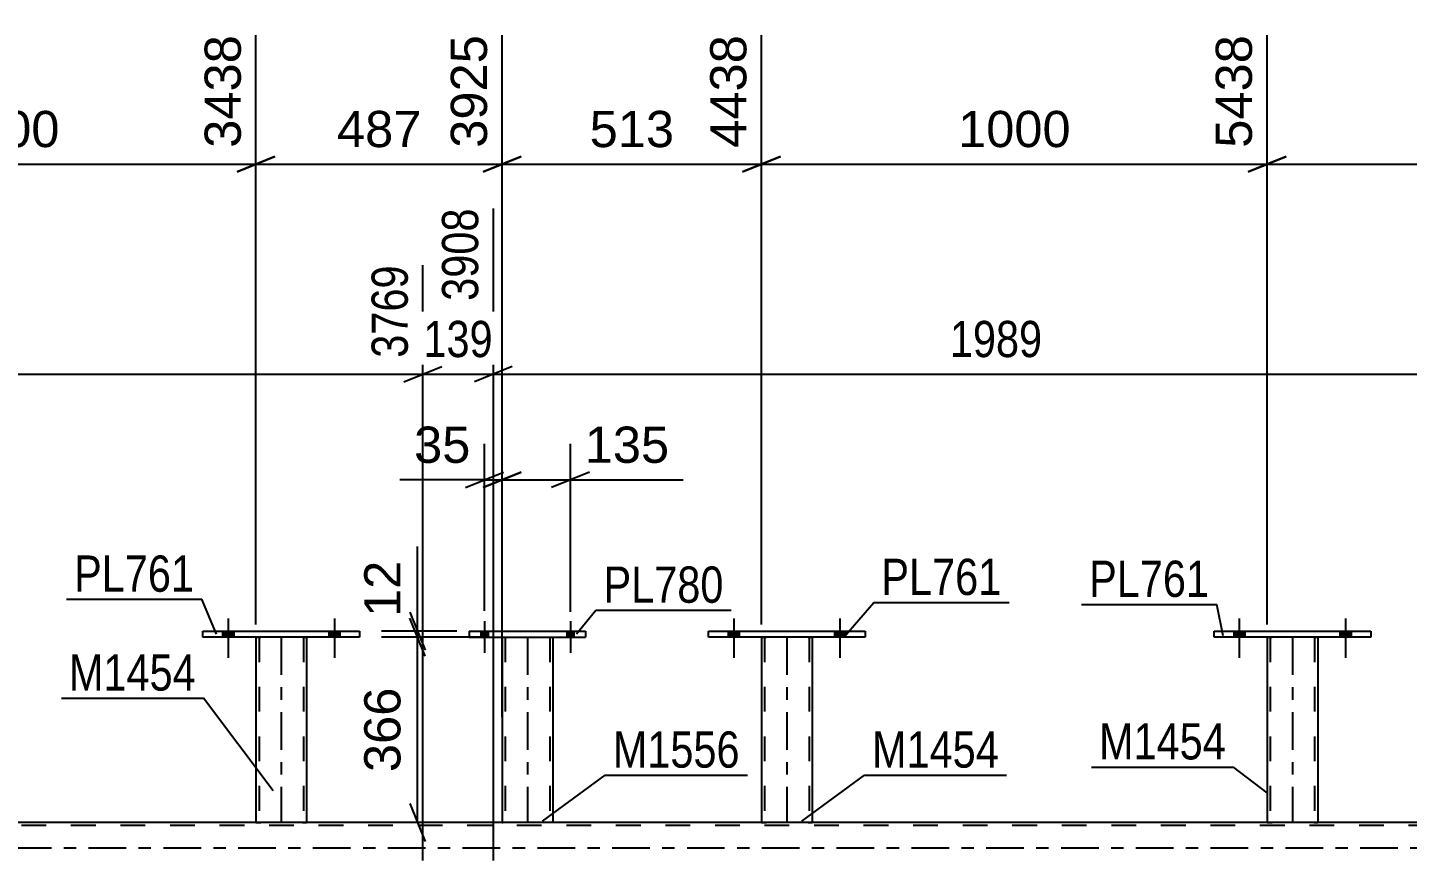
# Model space of a CAD drawing. Header units: millimetres. Extents: x 0 to 3377, y 0 to 1913.
# Drawn here: x 165.9 to 275, y 414.5 to 480.3 of the extents above; entities that cross this region are included whole.
import ezdxf

# ---------------------------------------------------------------- set-up
doc = ezdxf.new("R2010")
doc.units = ezdxf.units.MM
doc.linetypes.add('DXK_LINE_DOT2', pattern=[3.9198, 1.9599, -1.9599])
doc.linetypes.add('DXK_LINE_DOT3', pattern=[5.9187, 2.979, -0.9799, 0.9799, -0.9799])
doc.styles.add('Arial', font='ARIAL.TTF', dxfattribs={"height": 0.2})
doc.styles.add('Arial Narrow', font='ARIALN.TTF', dxfattribs={"height": 0.2})

# ---------------------------------------------------------------- blocks, each defined once
blk = doc.blocks.new('Bolt-203723820-2972 - 2969')
at = {"linetype": 'Continuous'}
for points in [[(201.75, 432.15), (202.31, 432.15), (202.31, 432.63), (201.75, 432.63)], [(201.75, 432.15), (202.31, 432.15), (202.31, 432.63), (201.75, 432.63)], [(208.55, 432.15), (209.11, 432.15), (209.11, 432.63), (208.55, 432.63)], [(208.55, 432.15), (209.11, 432.15), (209.11, 432.63), (208.55, 432.63)]]:
    blk.add_hatch(color=1, dxfattribs=at).paths.add_polyline_path(points)
at = {"color": 1, "linetype": 'Continuous'}
for p, q in [((202.03, 433.43), (202.03, 430.91)), ((202.03, 433.43), (202.03, 430.91)), ((208.83, 433.43), (208.83, 430.91)), ((208.83, 433.43), (208.83, 430.91)), ((201.75, 432.63), (201.75, 432.15)), ((201.75, 432.63), (201.75, 432.15)), ((202.31, 432.63), (202.31, 432.15)), ((202.31, 432.63), (202.31, 432.15)), ((208.55, 432.63), (208.55, 432.15)), ((208.55, 432.63), (208.55, 432.15)), ((209.11, 432.63), (209.11, 432.15)), ((209.11, 432.63), (209.11, 432.15))]:
    blk.add_line(p, q, dxfattribs=at)
blk = doc.blocks.new('Bolt-203723820-3089 - 2969')
at = {"linetype": 'Continuous'}
for points in [[(261.31, 432.15), (262.19, 432.15), (262.19, 432.63), (261.31, 432.63)], [(269.71, 432.15), (270.59, 432.15), (270.59, 432.63), (269.71, 432.63)]]:
    blk.add_hatch(color=1, dxfattribs=at).paths.add_polyline_path(points)
at = {"color": 1, "linetype": 'Continuous'}
for p, q in [((261.75, 433.63), (261.75, 430.51)), ((270.15, 433.63), (270.15, 430.51)), ((261.31, 432.63), (261.31, 432.15)), ((262.19, 432.63), (262.19, 432.15)), ((269.71, 432.63), (269.71, 432.15)), ((270.59, 432.63), (270.59, 432.15))]:
    blk.add_line(p, q, dxfattribs=at)
blk = doc.blocks.new('Part-203723820-2977 - 2969')
at = {"color": 2, "linetype": 'Continuous'}
for p, q in [((200.83, 432.63), (200.83, 432.15)), ((200.83, 432.63), (210.03, 432.63)), ((210.03, 432.63), (210.03, 432.15)), ((200.83, 432.15), (210.03, 432.15))]:
    blk.add_line(p, q, dxfattribs=at)
at = {"color": 7, "linetype": 'DXK_LINE_DOT2'}
for p, q in [((200.83, 432.63), (210.03, 432.63)), ((200.83, 432.15), (210.03, 432.15))]:
    blk.add_line(p, q, dxfattribs=at)
blk = doc.blocks.new('Part-203723820-2992 - 2969')
at = {"color": 2, "linetype": 'Continuous'}
for p, q in [((203.43, 432.15), (203.43, 417.51)), ((207.43, 432.15), (207.43, 417.51)), ((206.95, 417.51), (203.43, 417.51)), ((207.29, 417.51), (206.95, 417.51)), ((207.39, 417.51), (207.29, 417.51)), ((207.43, 417.51), (207.39, 417.51))]:
    blk.add_line(p, q, dxfattribs=at)
at = {"color": 7, "linetype": 'DXK_LINE_DOT2'}
for p, q in [((203.43, 432.15), (207.43, 432.15)), ((203.67, 432.15), (203.67, 417.51)), ((207.19, 432.15), (207.19, 417.51)), ((203.43, 417.51), (203.47, 417.51)), ((207.17, 417.51), (206.95, 417.51)), ((207.19, 417.51), (207.17, 417.51)), ((207.29, 417.51), (207.19, 417.51))]:
    blk.add_line(p, q, dxfattribs=at)
at = {"color": 7, "linetype": 'DXK_LINE_DOT3'}
blk.add_line((205.43, 432.15), (205.43, 417.51), dxfattribs=at)
blk = doc.blocks.new('Bolt-203723820-3193 - 2969')
at = {"linetype": 'Continuous'}
for points in [[(221.31, 432.15), (222.19, 432.15), (222.19, 432.63), (221.31, 432.63)], [(229.71, 432.15), (230.59, 432.15), (230.59, 432.63), (229.71, 432.63)]]:
    blk.add_hatch(color=1, dxfattribs=at).paths.add_polyline_path(points)
at = {"color": 1, "linetype": 'Continuous'}
for p, q in [((221.75, 433.63), (221.75, 430.51)), ((230.15, 433.63), (230.15, 430.51)), ((221.31, 432.63), (221.31, 432.15)), ((222.19, 432.63), (222.19, 432.15)), ((229.71, 432.63), (229.71, 432.15)), ((230.59, 432.63), (230.59, 432.15))]:
    blk.add_line(p, q, dxfattribs=at)
blk = doc.blocks.new('Bolt-203723820-3013 - 2969')
at = {"linetype": 'Continuous'}
for points in [[(181.31, 432.15), (182.19, 432.15), (182.19, 432.63), (181.31, 432.63)], [(189.71, 432.15), (190.59, 432.15), (190.59, 432.63), (189.71, 432.63)]]:
    blk.add_hatch(color=1, dxfattribs=at).paths.add_polyline_path(points)
at = {"color": 1, "linetype": 'Continuous'}
for p, q in [((181.75, 433.63), (181.75, 430.51)), ((190.15, 433.63), (190.15, 430.51)), ((181.31, 432.63), (181.31, 432.15)), ((182.19, 432.63), (182.19, 432.15)), ((189.71, 432.63), (189.71, 432.15)), ((190.59, 432.63), (190.59, 432.15))]:
    blk.add_line(p, q, dxfattribs=at)
blk = doc.blocks.new('Part-203723820-3103 - 2969')
at = {"color": 7, "linetype": 'DXK_LINE_DOT2'}
for p, q in [((767.08, 417.27), (46.41, 417.27)), ((187.95, 417.51), (187.47, 417.51)), ((207.43, 417.51), (203.43, 417.51)), ((227.95, 417.51), (227.47, 417.51)), ((267.95, 417.51), (267.47, 417.51))]:
    blk.add_line(p, q, dxfattribs=at)
at = {"color": 2, "linetype": 'Continuous'}
for p, q in [((187.47, 417.51), (147.95, 417.51)), ((203.43, 417.51), (187.95, 417.51)), ((227.47, 417.51), (207.43, 417.51)), ((267.47, 417.51), (227.95, 417.51)), ((307.47, 417.51), (267.95, 417.51))]:
    blk.add_line(p, q, dxfattribs=at)
at = {"color": 7, "linetype": 'DXK_LINE_DOT3'}
blk.add_line((46.41, 415.51), (767.08, 415.51), dxfattribs=at)
blk = doc.blocks.new('Bolt-203723820-3090 - 2969')
at = {"linetype": 'Continuous'}
for points in [[(261.31, 432.15), (262.19, 432.15), (262.19, 432.63), (261.31, 432.63)], [(269.71, 432.15), (270.59, 432.15), (270.59, 432.63), (269.71, 432.63)]]:
    blk.add_hatch(color=1, dxfattribs=at).paths.add_polyline_path(points)
at = {"color": 1, "linetype": 'Continuous'}
for p, q in [((261.75, 433.63), (261.75, 430.51)), ((270.15, 433.63), (270.15, 430.51)), ((261.31, 432.63), (261.31, 432.15)), ((262.19, 432.63), (262.19, 432.15)), ((269.71, 432.63), (269.71, 432.15)), ((270.59, 432.63), (270.59, 432.15))]:
    blk.add_line(p, q, dxfattribs=at)
blk = doc.blocks.new('Bolt-203723820-3210 - 2969')
at = {"linetype": 'Continuous'}
for points in [[(221.31, 432.15), (222.19, 432.15), (222.19, 432.63), (221.31, 432.63)], [(229.71, 432.15), (230.59, 432.15), (230.59, 432.63), (229.71, 432.63)]]:
    blk.add_hatch(color=1, dxfattribs=at).paths.add_polyline_path(points)
at = {"color": 1, "linetype": 'Continuous'}
for p, q in [((221.75, 433.63), (221.75, 430.51)), ((230.15, 433.63), (230.15, 430.51)), ((221.31, 432.63), (221.31, 432.15)), ((222.19, 432.63), (222.19, 432.15)), ((229.71, 432.63), (229.71, 432.15)), ((230.59, 432.63), (230.59, 432.15))]:
    blk.add_line(p, q, dxfattribs=at)
blk = doc.blocks.new('Part-203723820-3290 - 2969')
at = {"color": 2, "linetype": 'Continuous'}
for p, q in [((219.75, 432.15), (219.75, 432.63)), ((219.75, 432.63), (232.15, 432.63)), ((232.15, 432.63), (232.15, 432.15)), ((232.15, 432.15), (219.75, 432.15))]:
    blk.add_line(p, q, dxfattribs=at)
blk = doc.blocks.new('Part-203723820-3301 - 2969')
at = {"color": 2, "linetype": 'Continuous'}
for p, q in [((263.95, 432.15), (263.95, 417.51)), ((267.95, 432.15), (267.95, 417.51)), ((263.98, 417.51), (263.95, 417.51)), ((264.09, 417.51), (263.98, 417.51)), ((264.24, 417.51), (264.09, 417.51)), ((267.65, 417.51), (264.24, 417.51)), ((267.81, 417.51), (267.65, 417.51)), ((267.91, 417.51), (267.81, 417.51)), ((267.95, 417.51), (267.91, 417.51))]:
    blk.add_line(p, q, dxfattribs=at)
at = {"color": 7, "linetype": 'DXK_LINE_DOT2'}
for p, q in [((263.95, 432.15), (263.95, 432.15)), ((263.95, 432.15), (263.95, 432.15)), ((263.95, 432.15), (263.95, 432.15)), ((263.99, 432.15), (263.95, 432.15)), ((263.95, 432.15), (263.99, 432.15)), ((264.09, 432.15), (263.99, 432.15)), ((263.99, 432.15), (264.09, 432.15)), ((264.25, 432.15), (264.09, 432.15)), ((264.09, 432.15), (264.25, 432.15)), ((264.19, 432.15), (264.19, 432.15)), ((264.19, 432.15), (264.19, 417.51)), ((264.21, 432.15), (264.19, 432.15)), ((264.19, 432.15), (264.21, 432.15)), ((264.26, 432.15), (264.21, 432.15)), ((264.21, 432.15), (264.26, 432.15)), ((267.66, 432.15), (264.25, 432.15)), ((267.66, 432.15), (264.25, 432.15)), ((267.56, 432.15), (264.26, 432.15)), ((264.26, 432.15), (264.34, 432.15)), ((267.64, 432.15), (264.34, 432.15)), ((267.64, 432.15), (267.56, 432.15)), ((267.69, 432.15), (267.64, 432.15)), ((267.64, 432.15), (267.69, 432.15)), ((267.66, 432.15), (267.81, 432.15)), ((267.81, 432.15), (267.66, 432.15)), ((267.71, 432.15), (267.69, 432.15)), ((267.69, 432.15), (267.71, 432.15)), ((267.71, 432.15), (267.71, 432.15)), ((267.71, 432.15), (267.71, 417.51)), ((267.81, 432.15), (267.92, 432.15)), ((267.92, 432.15), (267.81, 432.15)), ((267.92, 432.15), (267.95, 432.15)), ((267.95, 432.15), (267.92, 432.15)), ((267.95, 432.15), (267.95, 432.15)), ((267.95, 432.15), (267.95, 432.15)), ((267.95, 432.15), (267.95, 432.15)), ((263.95, 417.51), (263.98, 417.51)), ((263.98, 417.51), (264.09, 417.51)), ((264.09, 417.51), (264.24, 417.51)), ((264.19, 417.51), (264.21, 417.51)), ((264.19, 417.51), (264.21, 417.51)), ((267.56, 417.51), (264.21, 417.51)), ((264.21, 417.51), (264.24, 417.51)), ((267.65, 417.51), (264.24, 417.51)), ((264.24, 417.51), (264.26, 417.51)), ((264.26, 417.51), (264.34, 417.51)), ((267.64, 417.51), (264.34, 417.51)), ((267.64, 417.51), (267.56, 417.51)), ((267.69, 417.51), (267.64, 417.51)), ((267.64, 417.51), (267.69, 417.51)), ((267.65, 417.51), (267.81, 417.51)), ((267.71, 417.51), (267.69, 417.51)), ((267.69, 417.51), (267.71, 417.51)), ((267.81, 417.51), (267.91, 417.51)), ((267.91, 417.51), (267.95, 417.51))]:
    blk.add_line(p, q, dxfattribs=at)
at = {"color": 7, "linetype": 'DXK_LINE_DOT3'}
blk.add_line((265.95, 432.15), (265.95, 417.51), dxfattribs=at)
blk = doc.blocks.new('Part-203723820-3306 - 2969')
at = {"color": 2, "linetype": 'Continuous'}
for p, q in [((223.95, 432.15), (223.95, 417.51)), ((227.95, 432.15), (227.95, 417.51)), ((223.98, 417.51), (223.95, 417.51)), ((224.09, 417.51), (223.98, 417.51)), ((224.24, 417.51), (224.09, 417.51)), ((227.65, 417.51), (224.24, 417.51)), ((227.8, 417.51), (227.65, 417.51)), ((227.91, 417.51), (227.8, 417.51)), ((227.95, 417.51), (227.91, 417.51))]:
    blk.add_line(p, q, dxfattribs=at)
at = {"color": 7, "linetype": 'DXK_LINE_DOT2'}
for p, q in [((223.95, 432.15), (223.95, 432.15)), ((223.95, 432.15), (223.95, 432.15)), ((223.95, 432.15), (223.95, 432.15)), ((223.99, 432.15), (223.95, 432.15)), ((223.95, 432.15), (223.99, 432.15)), ((224.09, 432.15), (223.99, 432.15)), ((223.99, 432.15), (224.09, 432.15)), ((224.25, 432.15), (224.09, 432.15)), ((224.09, 432.15), (224.25, 432.15)), ((224.19, 432.15), (224.19, 432.15)), ((224.19, 432.15), (224.19, 417.51)), ((224.21, 432.15), (224.19, 432.15)), ((224.19, 432.15), (224.21, 432.15)), ((224.26, 432.15), (224.21, 432.15)), ((224.21, 432.15), (224.26, 432.15)), ((227.65, 432.15), (224.25, 432.15)), ((227.65, 432.15), (224.25, 432.15)), ((227.56, 432.15), (224.26, 432.15)), ((224.26, 432.15), (224.34, 432.15)), ((227.64, 432.15), (224.34, 432.15)), ((227.64, 432.15), (227.56, 432.15)), ((227.69, 432.15), (227.64, 432.15)), ((227.64, 432.15), (227.69, 432.15)), ((227.65, 432.15), (227.81, 432.15)), ((227.81, 432.15), (227.65, 432.15)), ((227.71, 432.15), (227.69, 432.15)), ((227.69, 432.15), (227.71, 432.15)), ((227.71, 432.15), (227.71, 432.15)), ((227.71, 432.15), (227.71, 417.51)), ((227.81, 432.15), (227.91, 432.15)), ((227.91, 432.15), (227.81, 432.15)), ((227.91, 432.15), (227.95, 432.15)), ((227.95, 432.15), (227.91, 432.15)), ((227.95, 432.15), (227.95, 432.15)), ((227.95, 432.15), (227.95, 432.15)), ((227.95, 432.15), (227.95, 432.15)), ((223.95, 417.51), (223.98, 417.51)), ((223.98, 417.51), (224.09, 417.51)), ((224.09, 417.51), (224.24, 417.51)), ((224.19, 417.51), (224.2, 417.51)), ((224.19, 417.51), (224.2, 417.51)), ((227.56, 417.51), (224.2, 417.51)), ((224.2, 417.51), (224.24, 417.51)), ((227.65, 417.51), (224.24, 417.51)), ((224.24, 417.51), (224.26, 417.51)), ((224.26, 417.51), (224.33, 417.51)), ((227.64, 417.51), (224.33, 417.51)), ((227.64, 417.51), (227.56, 417.51)), ((227.69, 417.51), (227.64, 417.51)), ((227.64, 417.51), (227.69, 417.51)), ((227.65, 417.51), (227.8, 417.51)), ((227.71, 417.51), (227.69, 417.51)), ((227.69, 417.51), (227.71, 417.51)), ((227.8, 417.51), (227.91, 417.51)), ((227.91, 417.51), (227.95, 417.51))]:
    blk.add_line(p, q, dxfattribs=at)
at = {"color": 7, "linetype": 'DXK_LINE_DOT3'}
blk.add_line((225.95, 432.15), (225.95, 417.51), dxfattribs=at)
blk = doc.blocks.new('Bolt-203723820-3368 - 2969')
at = {"linetype": 'Continuous'}
for points in [[(181.31, 432.15), (182.19, 432.15), (182.19, 432.63), (181.31, 432.63)], [(189.71, 432.15), (190.59, 432.15), (190.59, 432.63), (189.71, 432.63)]]:
    blk.add_hatch(color=1, dxfattribs=at).paths.add_polyline_path(points)
at = {"color": 1, "linetype": 'Continuous'}
for p, q in [((181.75, 433.63), (181.75, 430.51)), ((190.15, 433.63), (190.15, 430.51)), ((181.31, 432.63), (181.31, 432.15)), ((182.19, 432.63), (182.19, 432.15)), ((189.71, 432.63), (189.71, 432.15)), ((190.59, 432.63), (190.59, 432.15))]:
    blk.add_line(p, q, dxfattribs=at)
blk = doc.blocks.new('Part-203723820-3439 - 2969')
at = {"color": 2, "linetype": 'Continuous'}
for p, q in [((259.75, 432.15), (259.75, 432.63)), ((259.75, 432.63), (272.15, 432.63)), ((272.15, 432.63), (272.15, 432.15)), ((272.15, 432.15), (259.75, 432.15))]:
    blk.add_line(p, q, dxfattribs=at)
blk = doc.blocks.new('Part-203723820-3492 - 2969')
at = {"color": 2, "linetype": 'Continuous'}
for p, q in [((179.75, 432.15), (179.75, 432.63)), ((179.75, 432.63), (192.15, 432.63)), ((192.15, 432.63), (192.15, 432.15)), ((192.15, 432.15), (179.75, 432.15))]:
    blk.add_line(p, q, dxfattribs=at)
blk = doc.blocks.new('Part-203723820-3502 - 2969')
at = {"color": 2, "linetype": 'Continuous'}
for p, q in [((183.95, 432.15), (183.95, 417.51)), ((187.95, 432.15), (187.95, 417.51)), ((183.98, 417.51), (183.95, 417.51)), ((184.09, 417.51), (183.98, 417.51)), ((184.24, 417.51), (184.09, 417.51)), ((187.65, 417.51), (184.24, 417.51)), ((187.81, 417.51), (187.65, 417.51)), ((187.91, 417.51), (187.81, 417.51)), ((187.95, 417.51), (187.91, 417.51))]:
    blk.add_line(p, q, dxfattribs=at)
at = {"color": 7, "linetype": 'DXK_LINE_DOT2'}
for p, q in [((183.95, 432.15), (183.95, 432.15)), ((183.95, 432.15), (183.95, 432.15)), ((183.95, 432.15), (183.95, 432.15)), ((183.99, 432.15), (183.95, 432.15)), ((183.95, 432.15), (183.99, 432.15)), ((184.09, 432.15), (183.99, 432.15)), ((183.99, 432.15), (184.09, 432.15)), ((184.25, 432.15), (184.09, 432.15)), ((184.09, 432.15), (184.25, 432.15)), ((184.19, 432.15), (184.19, 432.15)), ((184.19, 432.15), (184.19, 417.51)), ((184.21, 432.15), (184.19, 432.15)), ((184.19, 432.15), (184.21, 432.15)), ((184.26, 432.15), (184.21, 432.15)), ((184.21, 432.15), (184.26, 432.15)), ((187.65, 432.15), (184.25, 432.15)), ((187.65, 432.15), (184.25, 432.15)), ((187.56, 432.15), (184.26, 432.15)), ((184.26, 432.15), (184.34, 432.15)), ((187.64, 432.15), (184.34, 432.15)), ((187.64, 432.15), (187.56, 432.15)), ((187.69, 432.15), (187.64, 432.15)), ((187.64, 432.15), (187.69, 432.15)), ((187.65, 432.15), (187.81, 432.15)), ((187.81, 432.15), (187.65, 432.15)), ((187.71, 432.15), (187.69, 432.15)), ((187.69, 432.15), (187.71, 432.15)), ((187.71, 432.15), (187.71, 432.15)), ((187.71, 432.15), (187.71, 417.51)), ((187.81, 432.15), (187.91, 432.15)), ((187.91, 432.15), (187.81, 432.15)), ((187.91, 432.15), (187.95, 432.15)), ((187.95, 432.15), (187.91, 432.15)), ((187.95, 432.15), (187.95, 432.15)), ((187.95, 432.15), (187.95, 432.15)), ((187.95, 432.15), (187.95, 432.15)), ((183.95, 417.51), (183.98, 417.51)), ((183.98, 417.51), (184.09, 417.51)), ((184.09, 417.51), (184.24, 417.51)), ((184.19, 417.51), (184.2, 417.51)), ((184.19, 417.51), (184.2, 417.51)), ((187.56, 417.51), (184.2, 417.51)), ((184.2, 417.51), (184.24, 417.51)), ((187.65, 417.51), (184.24, 417.51)), ((184.24, 417.51), (184.26, 417.51)), ((184.26, 417.51), (184.33, 417.51)), ((187.64, 417.51), (184.33, 417.51)), ((187.64, 417.51), (187.56, 417.51)), ((187.69, 417.51), (187.64, 417.51)), ((187.64, 417.51), (187.69, 417.51)), ((187.65, 417.51), (187.81, 417.51)), ((187.71, 417.51), (187.69, 417.51)), ((187.69, 417.51), (187.71, 417.51)), ((187.81, 417.51), (187.91, 417.51)), ((187.91, 417.51), (187.95, 417.51))]:
    blk.add_line(p, q, dxfattribs=at)
at = {"color": 7, "linetype": 'DXK_LINE_DOT3'}
blk.add_line((185.95, 432.15), (185.95, 417.51), dxfattribs=at)
blk = doc.blocks.new('StraightDimension-203723820-3700 - 2969')
at = {"color": 7, "linetype": 'Continuous'}
for p, q in [((183.95, 433.15), (183.95, 479.75)), ((203.43, 425.83), (203.43, 479.75)), ((185.45, 470.15), (182.45, 468.95)), ((183.95, 469.55), (203.43, 469.55)), ((201.93, 468.95), (204.93, 470.15))]:
    blk.add_line(p, q, dxfattribs=at)
at = {"color": 0}
blk.add_wipeout([(197.63, 470.3), (197.63, 474.5), (189.76, 474.5), (189.76, 470.3)], dxfattribs=at)
at = {"color": 3, "style": 'Arial'}
blk.add_text('487', height=2.865, dxfattribs=at).set_placement((190.36, 470.9))
at = {"color": 0, "linetype": 'Continuous'}
blk.add_wipeout([(202.83, 480.35), (198.63, 480.35), (198.63, 470.25), (202.83, 470.25)], dxfattribs=at)
at = {"color": 3, "linetype": 'Continuous', "style": 'Arial'}
blk.add_text('3925', height=2.865, rotation=90.0002, dxfattribs=at).set_placement((202.23, 470.85))
blk = doc.blocks.new('StraightDimension-203723820-4475 - 2969')
at = {"color": 7, "linetype": 'Continuous'}
for p, q in [((113.34, 414.51), (113.34, 461.56)), ((197.16, 414.51), (197.16, 461.56)), ((114.84, 453.55), (111.84, 452.35)), ((195.66, 452.35), (198.66, 453.55)), ((113.34, 452.95), (197.16, 452.95))]:
    blk.add_line(p, q, dxfattribs=at)
at = {"color": 0}
blk.add_wipeout([(159.5, 453.7), (159.5, 457.9), (150.99, 457.9), (150.99, 453.7)], dxfattribs=at)
at = {"color": 3, "style": 'Arial Narrow'}
blk.add_text('2095', height=2.863, dxfattribs=at).set_placement((151.59, 454.3))
at = {"color": 0, "linetype": 'Continuous'}
blk.add_wipeout([(196.56, 462.16), (192.36, 462.16), (192.36, 453.65), (196.56, 453.65)], dxfattribs=at)
at = {"color": 3, "linetype": 'Continuous', "style": 'Arial Narrow'}
blk.add_text('3769', height=2.863, rotation=90.0002, dxfattribs=at).set_placement((195.96, 454.25))
blk = doc.blocks.new('StraightDimension-203723820-11409 - 2969')
at = {"color": 7, "linetype": 'Continuous'}
for p, q in [((202.03, 434.24), (202.03, 447.44)), ((203.43, 433.15), (203.43, 447.44)), ((202.03, 444.59), (195.33, 444.59)), ((202.03, 444.59), (195.33, 444.59)), ((200.53, 443.99), (203.53, 445.19)), ((204.93, 445.19), (201.93, 443.99)), ((202.03, 444.59), (203.43, 444.59))]:
    blk.add_line(p, q, dxfattribs=at)
at = {"color": 0}
blk.add_wipeout([(201.51, 445.34), (201.51, 449.54), (195.86, 449.54), (195.86, 445.34)], dxfattribs=at)
at = {"color": 3, "style": 'Arial'}
blk.add_text('35', height=2.865, dxfattribs=at).set_placement((196.46, 445.94))
blk = doc.blocks.new('StraightDimension-203723820-4427 - 2969')
at = {"color": 7, "linetype": 'Continuous'}
for p, q in [((202.73, 414.51), (202.73, 466.06)), ((282.29, 414.51), (282.29, 461.56)), ((204.23, 453.55), (201.23, 452.35)), ((280.79, 452.35), (283.79, 453.55)), ((202.73, 452.95), (282.29, 452.95))]:
    blk.add_line(p, q, dxfattribs=at)
at = {"color": 0}
blk.add_wipeout([(246.77, 453.7), (246.77, 457.9), (238.25, 457.9), (238.25, 453.7)], dxfattribs=at)
at = {"color": 3, "style": 'Arial Narrow'}
blk.add_text('1989', height=2.863, dxfattribs=at).set_placement((238.85, 454.3))
at = {"color": 0, "linetype": 'Continuous'}
blk.add_wipeout([(281.69, 462.16), (277.49, 462.16), (277.49, 453.65), (281.69, 453.65)], dxfattribs=at)
at = {"color": 3, "linetype": 'Continuous', "style": 'Arial Narrow'}
blk.add_text('5897', height=2.863, rotation=90.0002, dxfattribs=at).set_placement((281.09, 454.25))
blk = doc.blocks.new('StraightDimension-203723820-4451 - 2969')
at = {"color": 7, "linetype": 'Continuous'}
for p, q in [((202.73, 414.51), (202.73, 466.06)), ((197.16, 414.51), (197.16, 461.56)), ((195.66, 452.35), (198.66, 453.55)), ((204.23, 453.55), (201.23, 452.35)), ((197.16, 452.95), (202.73, 452.95))]:
    blk.add_line(p, q, dxfattribs=at)
at = {"color": 0}
blk.add_wipeout([(203.29, 453.7), (203.29, 457.9), (196.6, 457.9), (196.6, 453.7)], dxfattribs=at)
at = {"color": 3, "style": 'Arial Narrow'}
blk.add_text('139', height=2.863, dxfattribs=at).set_placement((197.2, 454.3))
at = {"color": 0, "linetype": 'Continuous'}
blk.add_wipeout([(202.13, 466.66), (197.93, 466.66), (197.93, 458.15), (202.13, 458.15)], dxfattribs=at)
at = {"color": 3, "linetype": 'Continuous', "style": 'Arial Narrow'}
blk.add_text('3908', height=2.863, rotation=90.0002, dxfattribs=at).set_placement((201.53, 458.75))
blk = doc.blocks.new('StraightDimension-203723820-3670 - 2969')
at = {"color": 7, "linetype": 'Continuous'}
for p, q in [((263.95, 433.15), (263.95, 479.75)), ((303.95, 433.15), (303.95, 479.75)), ((265.45, 470.15), (262.45, 468.95)), ((263.95, 469.55), (303.95, 469.55)), ((302.45, 468.95), (305.45, 470.15))]:
    blk.add_line(p, q, dxfattribs=at)
at = {"color": 0}
blk.add_wipeout([(289, 470.3), (289, 474.5), (278.9, 474.5), (278.9, 470.3)], dxfattribs=at)
at = {"color": 3, "style": 'Arial'}
blk.add_text('1000', height=2.865, dxfattribs=at).set_placement((279.5, 470.9))
at = {"color": 0, "linetype": 'Continuous'}
blk.add_wipeout([(303.35, 480.35), (299.15, 480.35), (299.15, 470.25), (303.35, 470.25)], dxfattribs=at)
at = {"color": 3, "linetype": 'Continuous', "style": 'Arial'}
blk.add_text('6438', height=2.865, rotation=90.0002, dxfattribs=at).set_placement((302.75, 470.85))
blk = doc.blocks.new('StraightDimension-203723820-3680 - 2969')
at = {"color": 7, "linetype": 'Continuous'}
for p, q in [((223.95, 433.15), (223.95, 479.75)), ((263.95, 433.15), (263.95, 479.75)), ((225.45, 470.15), (222.45, 468.95)), ((223.95, 469.55), (263.95, 469.55)), ((262.45, 468.95), (265.45, 470.15))]:
    blk.add_line(p, q, dxfattribs=at)
at = {"color": 0}
blk.add_wipeout([(249, 470.3), (249, 474.5), (238.9, 474.5), (238.9, 470.3)], dxfattribs=at)
at = {"color": 3, "style": 'Arial'}
blk.add_text('1000', height=2.865, dxfattribs=at).set_placement((239.5, 470.9))
at = {"color": 0, "linetype": 'Continuous'}
blk.add_wipeout([(263.35, 480.35), (259.15, 480.35), (259.15, 470.25), (263.35, 470.25)], dxfattribs=at)
at = {"color": 3, "linetype": 'Continuous', "style": 'Arial'}
blk.add_text('5438', height=2.865, rotation=90.0002, dxfattribs=at).set_placement((262.75, 470.85))
blk = doc.blocks.new('StraightDimension-203723820-3690 - 2969')
at = {"color": 7, "linetype": 'Continuous'}
for p, q in [((203.43, 425.83), (203.43, 479.75)), ((223.95, 433.15), (223.95, 479.75)), ((204.93, 470.15), (201.93, 468.95)), ((203.43, 469.55), (223.95, 469.55)), ((222.45, 468.95), (225.45, 470.15))]:
    blk.add_line(p, q, dxfattribs=at)
at = {"color": 0}
blk.add_wipeout([(217.63, 470.3), (217.63, 474.5), (209.75, 474.5), (209.75, 470.3)], dxfattribs=at)
at = {"color": 3, "style": 'Arial'}
blk.add_text('513', height=2.865, dxfattribs=at).set_placement((210.35, 470.9))
at = {"color": 0, "linetype": 'Continuous'}
blk.add_wipeout([(223.35, 480.35), (219.15, 480.35), (219.15, 470.25), (223.35, 470.25)], dxfattribs=at)
at = {"color": 3, "linetype": 'Continuous', "style": 'Arial'}
blk.add_text('4438', height=2.865, rotation=90.0002, dxfattribs=at).set_placement((222.75, 470.85))
blk = doc.blocks.new('StraightDimension-203723820-3710 - 2969')
at = {"color": 7, "linetype": 'Continuous'}
for p, q in [((143.95, 433.15), (143.95, 479.75)), ((183.95, 433.15), (183.95, 479.75)), ((145.45, 470.15), (142.45, 468.95)), ((143.95, 469.55), (183.95, 469.55)), ((182.45, 468.95), (185.45, 470.15))]:
    blk.add_line(p, q, dxfattribs=at)
at = {"color": 0}
blk.add_wipeout([(169, 470.3), (169, 474.5), (158.9, 474.5), (158.9, 470.3)], dxfattribs=at)
at = {"color": 3, "style": 'Arial'}
blk.add_text('1000', height=2.865, dxfattribs=at).set_placement((159.5, 470.9))
at = {"color": 0, "linetype": 'Continuous'}
blk.add_wipeout([(183.35, 480.35), (179.15, 480.35), (179.15, 470.25), (183.35, 470.25)], dxfattribs=at)
at = {"color": 3, "linetype": 'Continuous', "style": 'Arial'}
blk.add_text('3438', height=2.865, rotation=90.0002, dxfattribs=at).set_placement((182.75, 470.85))
blk = doc.blocks.new('StraightDimension-203723820-11408 - 2969')
at = {"color": 7, "linetype": 'Continuous'}
for p, q in [((203.43, 433.15), (203.43, 447.44)), ((208.83, 434.17), (208.83, 447.44)), ((201.93, 443.99), (204.93, 445.19)), ((203.43, 444.59), (208.83, 444.59)), ((210.33, 445.19), (207.33, 443.99)), ((208.83, 444.59), (217.75, 444.59)), ((208.83, 444.59), (217.75, 444.59))]:
    blk.add_line(p, q, dxfattribs=at)
at = {"color": 0}
blk.add_wipeout([(217.23, 445.34), (217.23, 449.54), (209.36, 449.54), (209.36, 445.34)], dxfattribs=at)
at = {"color": 3, "style": 'Arial'}
blk.add_text('135', height=2.865, dxfattribs=at).set_placement((209.96, 445.94))
blk = doc.blocks.new('StraightDimension-203723820-11431 - 2969')
at = {"color": 7, "linetype": 'Continuous'}
for p, q in [((196.73, 432.63), (196.73, 439.33)), ((196.73, 432.63), (196.73, 439.33)), ((196.13, 434.13), (197.33, 431.13)), ((197.33, 430.65), (196.13, 433.65)), ((199.83, 432.63), (193.88, 432.63)), ((196.73, 432.15), (196.73, 432.63)), ((202.43, 432.15), (193.88, 432.15))]:
    blk.add_line(p, q, dxfattribs=at)
at = {"color": 0}
blk.add_wipeout([(195.98, 438.8), (191.78, 438.8), (191.78, 433.15), (195.98, 433.15)], dxfattribs=at)
at = {"color": 3, "style": 'Arial'}
blk.add_text('12', height=2.865, rotation=90.0002, dxfattribs=at).set_placement((195.38, 433.75))
blk = doc.blocks.new('StraightDimension-203723820-11432 - 2969')
at = {"color": 7, "linetype": 'Continuous'}
for p, q in [((197.33, 430.65), (196.13, 433.65)), ((202.43, 432.15), (193.88, 432.15)), ((196.73, 417.51), (196.73, 432.15)), ((196.13, 419.01), (197.33, 416.01)), ((202.43, 417.51), (193.88, 417.51))]:
    blk.add_line(p, q, dxfattribs=at)
at = {"color": 0}
blk.add_wipeout([(195.98, 428.76), (191.78, 428.76), (191.78, 420.89), (195.98, 420.89)], dxfattribs=at)
at = {"color": 3, "style": 'Arial'}
blk.add_text('366', height=2.865, rotation=90.0002, dxfattribs=at).set_placement((195.38, 421.49))
blk = doc.blocks.new('Mark-203723820-2988 - 2969')
at = {"color": 30, "linetype": 'Continuous'}
for p, q in [((206.62, 417.6), (211.58, 421.24)), ((211.58, 421.24), (222.83, 421.24))]:
    blk.add_line(p, q, dxfattribs=at)
at = {"color": 0}
blk.add_wipeout([(222.23, 421.84), (222.23, 424.84), (212.18, 424.84), (212.18, 421.84)], dxfattribs=at)
blk.add_wipeout([(222.23, 421.84), (222.23, 424.84), (212.18, 424.84), (212.18, 421.84)], dxfattribs=at)
at = {"color": 3, "style": 'Arial Narrow'}
blk.add_text('M1556', height=2.863, dxfattribs=at).set_placement((212.18, 421.84))
blk = doc.blocks.new('Mark-203723820-2973 - 2969')
at = {"color": 30, "linetype": 'Continuous'}
for p, q in [((209.31, 432.41), (210.85, 434.28)), ((210.85, 434.28), (221.55, 434.28))]:
    blk.add_line(p, q, dxfattribs=at)
at = {"color": 0}
blk.add_wipeout([(220.95, 434.88), (220.95, 437.88), (211.45, 437.88), (211.45, 434.88)], dxfattribs=at)
blk.add_wipeout([(220.95, 434.88), (220.95, 437.88), (211.45, 437.88), (211.45, 434.88)], dxfattribs=at)
at = {"color": 3, "style": 'Arial Narrow'}
blk.add_text('PL780', height=2.863, dxfattribs=at).set_placement((211.45, 434.88))
blk = doc.blocks.new('Mark-203723820-3286 - 2969')
at = {"color": 30, "linetype": 'Continuous'}
for p, q in [((230.45, 432.15), (232.83, 434.89)), ((232.83, 434.89), (243.54, 434.89))]:
    blk.add_line(p, q, dxfattribs=at)
at = {"color": 0}
blk.add_wipeout([(242.94, 435.49), (242.94, 438.49), (233.43, 438.49), (233.43, 435.49)], dxfattribs=at)
blk.add_wipeout([(242.94, 435.49), (242.94, 438.49), (233.43, 438.49), (233.43, 435.49)], dxfattribs=at)
at = {"color": 3, "style": 'Arial Narrow'}
blk.add_text('PL761', height=2.863, dxfattribs=at).set_placement((233.43, 435.49))
blk = doc.blocks.new('Mark-203723820-3297 - 2969')
at = {"color": 30, "linetype": 'Continuous'}
for p in [(250.05, 421.89), (263.95, 419.85)]:
    blk.add_line(p, (261.3, 421.89), dxfattribs=at)
at = {"color": 0}
blk.add_wipeout([(260.7, 422.49), (260.7, 425.49), (250.65, 425.49), (250.65, 422.49)], dxfattribs=at)
blk.add_wipeout([(260.7, 422.49), (260.7, 425.49), (250.65, 425.49), (250.65, 422.49)], dxfattribs=at)
at = {"color": 3, "style": 'Arial Narrow'}
blk.add_text('M1454', height=2.863, dxfattribs=at).set_placement((250.65, 422.49))
blk = doc.blocks.new('Mark-203723820-3302 - 2969')
at = {"color": 30, "linetype": 'Continuous'}
for p, q in [((227.14, 417.6), (232.09, 421.24)), ((232.09, 421.24), (243.34, 421.24))]:
    blk.add_line(p, q, dxfattribs=at)
at = {"color": 0}
blk.add_wipeout([(242.74, 421.84), (242.74, 424.84), (232.69, 424.84), (232.69, 421.84)], dxfattribs=at)
blk.add_wipeout([(242.74, 421.84), (242.74, 424.84), (232.69, 424.84), (232.69, 421.84)], dxfattribs=at)
at = {"color": 3, "style": 'Arial Narrow'}
blk.add_text('M1454', height=2.863, dxfattribs=at).set_placement((232.69, 421.84))
blk = doc.blocks.new('Mark-203723820-3435 - 2969')
at = {"color": 30, "linetype": 'Continuous'}
for p in [(249.27, 434.74), (260.46, 432.26)]:
    blk.add_line(p, (259.97, 434.74), dxfattribs=at)
at = {"color": 0}
blk.add_wipeout([(259.37, 435.34), (259.37, 438.34), (249.87, 438.34), (249.87, 435.34)], dxfattribs=at)
blk.add_wipeout([(259.37, 435.34), (259.37, 438.34), (249.87, 438.34), (249.87, 435.34)], dxfattribs=at)
at = {"color": 3, "style": 'Arial Narrow'}
blk.add_text('PL761', height=2.863, dxfattribs=at).set_placement((249.87, 435.34))
blk = doc.blocks.new('Mark-203723820-3488 - 2969')
at = {"color": 30, "linetype": 'Continuous'}
for p in [(168.96, 435.15), (180.83, 432.39)]:
    blk.add_line(p, (179.67, 435.15), dxfattribs=at)
at = {"color": 0}
blk.add_wipeout([(179.07, 435.75), (179.07, 438.75), (169.56, 438.75), (169.56, 435.75)], dxfattribs=at)
blk.add_wipeout([(179.07, 435.75), (179.07, 438.75), (169.56, 438.75), (169.56, 435.75)], dxfattribs=at)
at = {"color": 3, "style": 'Arial Narrow'}
blk.add_text('PL761', height=2.863, dxfattribs=at).set_placement((169.56, 435.75))
blk = doc.blocks.new('Mark-203723820-3498 - 2969')
at = {"color": 30, "linetype": 'Continuous'}
for p in [(168.55, 427.33), (185.32, 420)]:
    blk.add_line(p, (179.8, 427.33), dxfattribs=at)
at = {"color": 0}
blk.add_wipeout([(179.2, 427.93), (179.2, 430.93), (169.15, 430.93), (169.15, 427.93)], dxfattribs=at)
blk.add_wipeout([(179.2, 427.93), (179.2, 430.93), (169.15, 430.93), (169.15, 427.93)], dxfattribs=at)
at = {"color": 3, "style": 'Arial Narrow'}
blk.add_text('M1454', height=2.863, dxfattribs=at).set_placement((169.15, 427.93))

msp = doc.modelspace()

# ---------------------------------------------------------------- block references
for name in ['Bolt-203723820-3013 - 2969', 'Bolt-203723820-3368 - 2969', 'Bolt-203723820-2972 - 2969', 'Bolt-203723820-3193 - 2969', 'Bolt-203723820-3210 - 2969', 'Bolt-203723820-3089 - 2969', 'Bolt-203723820-3090 - 2969', 'Part-203723820-3492 - 2969', 'Part-203723820-2977 - 2969', 'Part-203723820-3290 - 2969', 'Part-203723820-3439 - 2969', 'Part-203723820-3502 - 2969', 'Part-203723820-2992 - 2969', 'Part-203723820-3306 - 2969', 'Part-203723820-3301 - 2969', 'Part-203723820-3103 - 2969']:
    msp.add_blockref(name, (0, 0))

# ---------------------------------------------------------------- next in the draw order: block references
msp.add_blockref('StraightDimension-203723820-3700 - 2969', (0, 0))

# ---------------------------------------------------------------- next in the draw order: block references
msp.add_blockref('StraightDimension-203723820-4475 - 2969', (0, 0))

# ---------------------------------------------------------------- next in the draw order: block references
for name in ['StraightDimension-203723820-3710 - 2969', 'StraightDimension-203723820-11409 - 2969', 'Mark-203723820-3498 - 2969']:
    msp.add_blockref(name, (0, 0))

# ---------------------------------------------------------------- next in the draw order: block references
for name in ['StraightDimension-203723820-4427 - 2969', 'Mark-203723820-3488 - 2969']:
    msp.add_blockref(name, (0, 0))

# ---------------------------------------------------------------- next in the draw order: block references
for name in ['StraightDimension-203723820-3670 - 2969', 'StraightDimension-203723820-4451 - 2969', 'Mark-203723820-2988 - 2969', 'Mark-203723820-3302 - 2969', 'Mark-203723820-3297 - 2969']:
    msp.add_blockref(name, (0, 0))

# ---------------------------------------------------------------- next in the draw order: block references
msp.add_blockref('StraightDimension-203723820-3680 - 2969', (0, 0))

# ---------------------------------------------------------------- next in the draw order: block references
for name in ['StraightDimension-203723820-3690 - 2969', 'Mark-203723820-3286 - 2969', 'Mark-203723820-3435 - 2969']:
    msp.add_blockref(name, (0, 0))

# ---------------------------------------------------------------- next in the draw order: block references
msp.add_blockref('StraightDimension-203723820-11408 - 2969', (0, 0))

# ---------------------------------------------------------------- next in the draw order: block references
for name in ['StraightDimension-203723820-11431 - 2969', 'Mark-203723820-2973 - 2969']:
    msp.add_blockref(name, (0, 0))

# ---------------------------------------------------------------- next in the draw order: block references
msp.add_blockref('StraightDimension-203723820-11432 - 2969', (0, 0))

doc.saveas('drawing.dxf')
